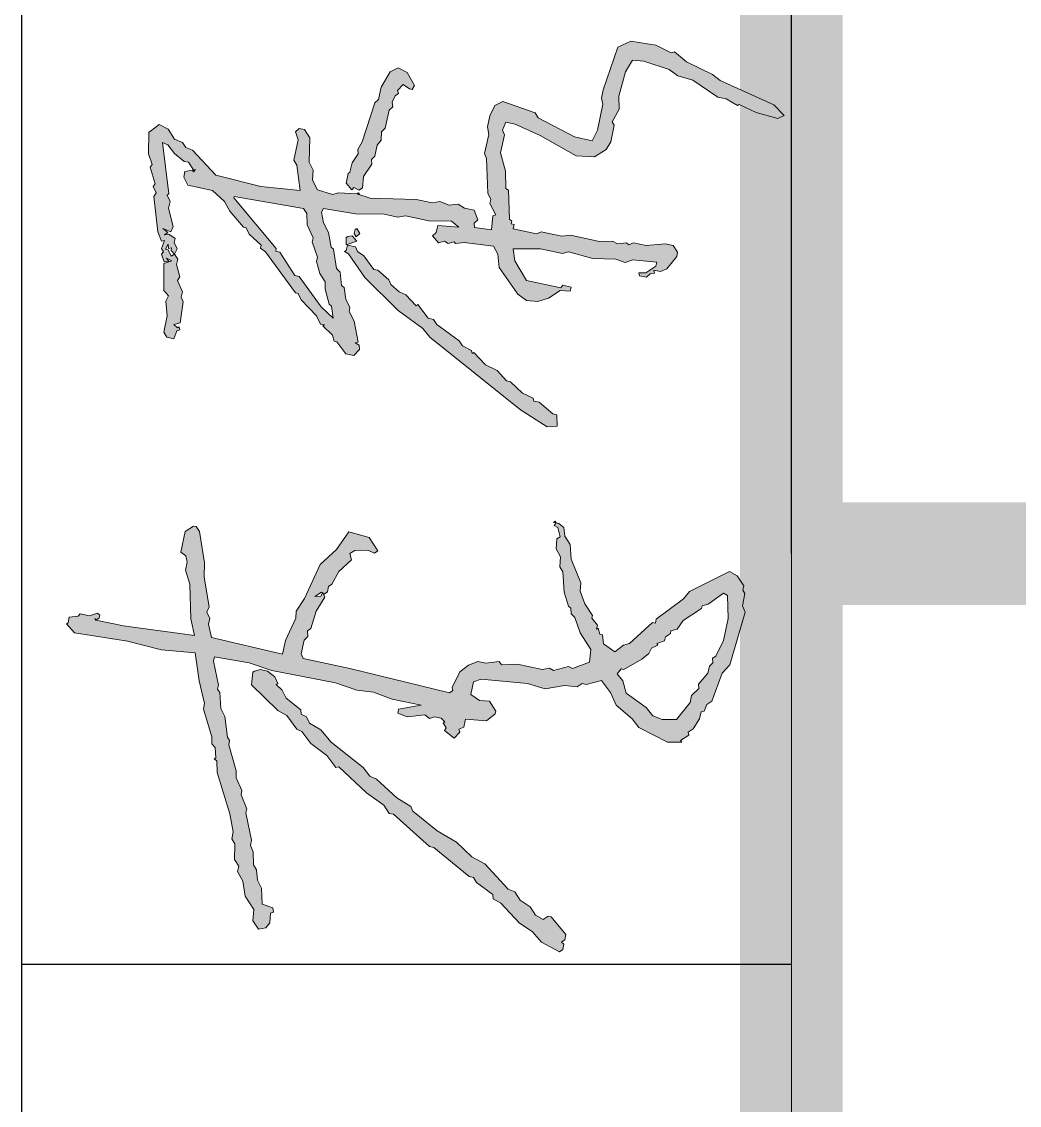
# Model space of a CAD drawing. Extents: x 2430613 to 2739493, y -1540945 to -971137.
# Drawn here: x 2622343 to 2623315, y -1226252 to -1225196 of the extents above; entities that cross this region are included whole.
import ezdxf

# ---------------------------------------------------------------- set-up
doc = ezdxf.new("R2010")
doc.units = 0
doc.header["$LTSCALE"] = 1000
doc.header["$MEASUREMENT"] = 0
doc.layers.get('0').update_dxf_attribs({"linetype": 'CONTINUOUS'})
doc.layers.add('0S-图框文字', color=51, linetype='CONTINUOUS', lineweight=18)
for name, color, linetype in [('T-TK', 157, 'CONTINUOUS'), ('图层1', 165, 'CONTINUOUS'), ('照明平面标注层', 111, 'CONTINUOUS')]:
    doc.layers.add(name, color=color, linetype=linetype)

# ---------------------------------------------------------------- blocks, each defined once
blk = doc.blocks.new('LXF')
h = blk.add_hatch(color=256)
h.paths.add_polyline_path([(351.96, -41.78), (351.05, -40.37), (343.5, -47.26), (336.41, -91.91), (329.05, -120.7), (326.59, -149.33), (302.78, -152.76), (283.61, -157.17), (278.97, -156.18), (255.57, -163.34), (249.52, -163.26), (246.45, -166.25), (237.82, -166.84), (236.91, -165.43), (235.25, -167.5), (225.46, -167.85), (190.37, -178.58), (175.19, -181.42), (169.38, -180.18), (165.15, -182.92), (151.87, -182.52), (146.24, -186.17), (141.59, -185.18), (133.38, -189.5), (120.77, -191.67), (109.49, -198.98), (99.95, -198.16), (92.9, -202.73), (93.98, -209.04), (98.14, -212.35), (106.52, -212.93), (107.18, -215.5), (110.92, -215.08), (114.06, -206.03), (127.58, -205.27), (134.38, -201.87), (143.01, -201.28), (147.24, -198.54), (158.2, -198.44), (163.59, -195.95), (168.23, -196.94), (191.13, -192.11), (194.62, -192.85), (206.56, -188.11), (210.04, -188.85), (220.83, -183.86), (226.88, -183.94), (248.87, -177.7), (252.35, -178.44), (255.17, -176.61), (272.68, -174.27), (279.48, -170.87), (293, -170.11), (295.82, -168.28), (299.31, -169.02), (319.63, -164.86), (323.12, -165.6), (318.08, -194.89), (311.54, -214.15), (301.31, -267.84), (295.02, -285.94), (293.2, -300.13), (287.41, -315.9), (282.21, -340.3), (278.95, -321.38), (275.47, -320.64), (272.57, -328.52), (274.24, -343.46), (270.93, -347.61), (272.51, -351.59), (271.27, -357.4), (268.2, -360.39), (267.29, -358.98), (263.06, -361.72), (260.98, -360.06), (254.35, -368.37), (259.42, -373.09), (261.99, -372.43), (263.57, -376.41), (270.54, -377.89), (269.15, -395.82), (274.88, -403.11), (277.2, -403.61), (285.66, -398.13), (286.23, -389.74), (291.45, -382.35), (301.91, -384.59), (304.16, -391.14), (300.63, -430.47), (296.24, -445.33), (298.83, -461.67), (297.76, -472.38), (300.5, -476.6), (299.76, -480.09), (303.09, -492.95), (292.97, -500.51), (282.19, -505.5), (270.84, -518.87), (263.54, -524.6), (251.12, -548.67), (250.96, -560.79), (252.37, -559.87), (256.94, -566.92), (259.51, -566.25), (262.25, -570.48), (270.81, -575.95), (276.61, -577.19), (277.28, -579.76), (282.84, -582.16), (285.58, -586.39), (309.24, -595.08), (316.38, -601.46), (360.95, -614.62), (366.34, -612.12), (376.8, -614.35), (379.62, -612.53), (383.1, -613.27), (391.56, -607.78), (395.37, -601.31), (378.33, -567.31), (372.1, -562.33), (355.16, -539.28), (351.67, -538.54), (352.17, -536.21), (334.47, -516.65), (333.14, -511.51), (327.41, -504.21), (334.29, -494.74), (341.76, -493.91), (342.25, -491.58), (347.39, -490.25), (346.48, -488.84), (349.97, -489.59), (355.85, -484.77), (358.18, -485.26), (368.04, -478.87), (378.58, -475.04), (385.8, -475.36), (405.7, -467.46), (418.07, -466.46), (425.11, -461.89), (432.58, -461.05), (435.9, -456.9), (436.39, -454.57), (434.32, -452.92), (432.41, -456.15), (424.7, -458.15), (422.87, -455.33), (414.49, -454.76), (407.69, -458.17), (399.31, -457.6), (395.08, -460.34), (377.82, -461.52), (366.12, -465.09), (364.47, -467.17), (359.57, -467.34), (356.5, -470.33), (343.4, -474.82), (329.3, -483.96), (318.6, -482.89), (313.19, -468.38), (315.09, -465.14), (311.76, -452.28), (313.67, -449.05), (312.58, -442.74), (317.05, -421.83), (316.29, -408.3), (319.11, -406.47), (317.85, -395.27), (319.34, -388.3), (316.18, -380.34), (310.45, -373.04), (297.25, -366.58), (294.68, -367.25), (292.85, -364.43), (313.26, -280.11), (321.69, -240.61), (325.67, -239.03), (337.29, -241.51), (340.28, -244.57), (345.18, -244.4), (347, -247.22), (361.86, -251.61), (373.65, -258.98), (377.63, -257.4), (374.39, -255.49), (374.22, -250.6), (377.88, -256.24), (376.22, -258.31), (378.05, -261.13), (382.7, -262.13), (384.53, -264.94), (395.4, -270.91), (405.28, -281.52), (410.43, -280.19), (413.17, -284.42), (413.26, -295.37), (410.86, -300.93), (412.69, -303.75), (423.97, -296.44), (428.85, -279.26), (414.07, -268.82), (401.19, -255.14), (372.47, -241.72), (361.85, -234.6), (355.79, -234.52), (337.03, -225.66), (325.41, -223.18), (339.46, -163.01), (350.91, -160.59), (355.56, -161.59), (360.95, -159.09), (365.35, -161.25), (390.57, -156.91), (402.68, -157.06), (429.06, -152.97), (433.29, -150.23), (433.79, -147.91), (429.22, -140.86), (411.79, -137.14), (408.47, -141.29), (403.33, -142.62), (396.36, -141.14), (384.66, -144.72), (355.29, -145.74), (341.27, -148.82), (349.27, -88.58), (354.22, -65.34), (355.63, -64.42), (354.22, -65.34), (356.05, -68.16), (358.37, -68.65), (360.03, -66.58), (357.79, -60.02), (359.52, -51.89), (357.44, -50.23), (356.61, -42.77)])
h.paths.add_polyline_path([(311.03, -199.46), (310.12, -198.05), (299.41, -196.98), (277.7, -219.08), (273.64, -226.71), (262.11, -235.19), (259.96, -239.59), (249.84, -247.15), (239.65, -260.76), (229.53, -268.32), (230.2, -270.89), (208.23, -294.15), (197.79, -308.93), (190.74, -313.5), (190, -316.98), (162.81, -347.62), (162.07, -351.11), (137.45, -381.09), (136.71, -384.57), (132.48, -387.31), (122.29, -400.93), (118.55, -401.35), (114.74, -407.82), (98, -423.69), (90.87, -434.31), (81.92, -442.12), (73.8, -457.4), (75.63, -460.22), (80.28, -461.21), (81.93, -459.13), (83.76, -461.95), (88.41, -462.94), (103.25, -450.32), (103.75, -447.99), (101, -443.76), (104.81, -437.29), (111.86, -432.72), (117.33, -424.17), (124.38, -419.6), (126.78, -414.04), (148, -394.27), (153.97, -383.39), (166.48, -370.27), (176.01, -354.08), (192.59, -333.33), (196.57, -331.75), (203.94, -319.96), (219.77, -302.68), (222.18, -297.12), (229.47, -291.39), (251.02, -264.4), (261.38, -255.68), (267.1, -245.97), (272.49, -243.47), (274.64, -239.07), (278.38, -238.66), (288.32, -226.2), (295.12, -222.79), (299.85, -217.73), (300.76, -219.14), (306.15, -216.64), (311.13, -210.42), (312.37, -204.61)])
h.paths.add_polyline_path([(308.74, -506.3), (312.9, -509.62), (312.4, -511.94), (321.29, -527.2), (326.11, -533.09), (330.51, -535.24), (333, -540.63), (334.41, -539.72), (336.66, -546.27), (340.14, -547.01), (342.89, -551.24), (345.21, -551.74), (346.54, -556.88), (353.93, -562.1), (363.99, -577.61), (366.31, -578.1), (367.64, -583.25), (377.03, -596.18), (375.13, -599.42), (355.54, -600.1), (336.95, -596.14), (323.76, -589.68), (321.93, -586.86), (318.19, -587.27), (315.2, -584.21), (309.39, -582.97), (300.18, -574.93), (296.44, -575.35), (290.46, -569.21), (284.65, -567.97), (270.12, -556.37), (270.28, -544.26), (273.18, -536.37), (280.47, -530.64), (292.57, -513.78), (302.86, -511.12)], flags=16)
h = blk.add_hatch(color=256)
h.paths.add_polyline_path([(767.68, -111.52), (766.77, -110.11), (748.6, -109.87), (739.47, -112.79), (737.4, -111.13), (723.13, -115.37), (721.05, -113.72), (715.66, -116.21), (712.42, -114.31), (682.56, -117.65), (674.59, -120.81), (675.26, -123.38), (668.54, -120.73), (665.72, -122.56), (663.64, -120.91), (657.09, -123.15), (657.51, -126.88), (660.33, -125.06), (658.17, -129.46), (655.93, -122.9), (632.86, -122.84), (628.38, -126.75), (623.98, -124.59), (611.62, -125.6), (597.68, -122.63), (593.45, -125.37), (592.21, -131.18), (598.93, -133.83), (599.6, -136.4), (602.17, -135.73), (601.26, -134.32), (604.32, -131.33), (605.66, -136.47), (623.33, -139.03), (627.31, -137.45), (631.96, -138.44), (641.33, -134.37), (644.57, -136.27), (654.86, -133.61), (659.5, -134.6), (663.73, -131.86), (661.91, -129.04), (667.3, -126.54), (667.79, -124.22), (672.19, -126.37), (668.46, -126.79), (669.13, -129.36), (666.8, -128.87), (663.73, -131.86), (668.13, -134.01), (673.52, -131.52), (677.01, -132.26), (680.57, -126.95), (680.15, -123.21), (681.98, -126.03), (685.3, -121.88), (682.65, -128.6), (687.05, -130.76), (702.48, -126.76), (708.29, -128), (713.68, -125.51), (714.59, -126.92), (758.23, -121.65), (756.08, -126.05), (748.78, -131.78), (742.15, -140.08), (741.41, -143.57), (734.36, -148.14), (735.27, -149.55), (733.2, -147.89), (734.61, -146.98), (733.52, -140.67), (728.88, -139.68), (722.07, -143.09), (717.61, -164), (708.16, -174.13), (699.95, -178.46), (686.52, -190.17), (686.03, -192.49), (680.64, -194.98), (671.19, -205.12), (668.86, -204.62), (665.55, -208.77), (630.97, -234.19), (630.47, -236.52), (625.08, -239.01), (611.41, -251.89), (604.6, -255.29), (603.86, -258.78), (602.95, -257.37), (595.15, -265.43), (590.01, -266.76), (589.52, -269.08), (579.4, -276.64), (577.91, -283.61), (582.98, -288.34), (586.71, -287.92), (588.62, -284.68), (589.28, -287.25), (607.04, -283.75), (615.25, -279.43), (618.73, -280.17), (625.53, -276.76), (635.57, -275.26), (637.23, -273.19), (648.43, -271.93), (651.5, -268.94), (667.84, -266.35), (669.5, -264.28), (682.11, -262.11), (690.32, -257.79), (699.2, -256.04), (702.43, -257.94), (697.89, -284.91), (697.58, -309.14), (695.11, -320.76), (696.19, -327.06), (691.98, -346.82), (691.5, -366.15), (686.52, -372.38), (687.92, -354.45), (682.11, -353.21), (679.12, -350.15), (673.23, -354.96), (674.56, -360.11), (672.66, -363.35), (673.99, -368.49), (672.58, -369.4), (673.42, -376.87), (670.54, -401.76), (663.74, -405.17), (652.54, -406.43), (629.73, -422.21), (624.51, -429.6), (623.69, -439.15), (626.6, -448.27), (633, -458.14), (632.43, -466.52), (635.91, -467.26), (637.4, -460.29), (635.33, -458.63), (641.52, -429.59), (658.19, -419.78), (668.23, -418.28), (668.17, -441.34), (664.2, -459.93), (665.53, -465.08), (659.91, -485.74), (659.43, -505.08), (656.53, -512.96), (658.78, -519.51), (656.89, -539.76), (653.41, -539.02), (647.92, -530.56), (648, -524.5), (645.43, -525.17), (644.19, -530.98), (647.18, -534.05), (647.6, -537.78), (650.17, -537.11), (648.93, -542.92), (651.42, -548.31), (661.8, -556.6), (665.29, -557.34), (670.93, -553.69), (672.41, -546.72), (670.99, -530.62), (673.22, -520.16), (671.64, -516.18), (673.3, -514.11), (672.46, -506.64), (674.61, -502.24), (674.52, -491.29), (679.72, -466.89), (678.89, -459.42), (682.61, -442), (681.03, -438.01), (685.24, -418.26), (688.72, -419.01), (689.22, -416.68), (691.54, -417.18), (693.2, -415.1), (717.68, -414.25), (719.34, -412.17), (734.02, -411.66), (749.45, -407.67), (764.55, -410.89), (768.54, -409.31), (775.26, -411.96), (773.52, -420.09), (764.17, -441.17), (746.77, -471.47), (745.87, -487.07), (752.27, -496.94), (758.75, -500.75), (772.69, -503.73), (775.51, -501.9), (786.38, -507.86), (797.34, -507.77), (818, -513.39), (827.71, -519.11), (826.89, -528.65), (819.86, -550.23), (814.64, -557.62), (810.75, -570.15), (796.5, -591.41), (795.01, -598.38), (789.3, -608.09), (790.21, -609.5), (783.5, -623.86), (778.38, -642.21), (780.87, -647.6), (790.07, -638.63), (810.69, -593.22), (815.66, -586.99), (826.43, -565), (834.72, -554.62), (834.05, -552.04), (840.51, -538.85), (843.81, -517.68), (838.82, -506.9), (802.63, -494.32), (795.66, -492.84), (790.52, -494.17), (768.44, -489.46), (759.64, -485.15), (762.87, -470.05), (779.1, -439.5), (783.33, -436.76), (792.76, -409.62), (789.36, -402.82), (780.56, -398.51), (771.26, -396.53), (764.96, -397.61), (748.69, -394.14), (744.71, -395.72), (715.34, -396.74), (709.95, -399.24), (706.46, -398.5), (696.84, -403.73), (696.18, -401.16), (684.31, -399.84), (686.12, -385.65), (689.85, -385.23), (692.84, -388.3), (700.81, -385.14), (702.54, -377.01), (706.11, -371.7), (705.27, -364.23), (708.17, -356.34), (707.08, -350.04), (710.06, -336.1), (711.02, -297.43), (714.66, -286.06), (715.55, -270.46), (714.22, -265.32), (718.11, -252.78), (726.32, -248.46), (734.7, -249.03), (741.5, -245.63), (762, -246.35), (769.05, -241.78), (770.04, -237.14), (767.05, -234.07), (760.49, -236.32), (743.07, -232.6), (738.84, -235.34), (717.6, -238.1), (721.05, -204.82), (730.39, -166.73), (751.62, -146.96), (754.02, -141.4), (758.25, -138.66), (760.9, -131.93), (769.35, -126.45), (773.41, -118.81)])
h.paths.add_polyline_path([(711.32, -182.1), (712.49, -182.34), (702.42, -240.93), (698.19, -243.67), (688.4, -244.02), (677.62, -249), (674.13, -248.26), (661.02, -252.75), (657.54, -252.01), (647.25, -254.67), (640.2, -259.24), (634.15, -259.17), (621.29, -262.5), (619.63, -264.57), (609.59, -266.08), (619.04, -255.94), (644.91, -237.17), (645.66, -233.68), (665.39, -220.89), (666.14, -217.4), (668.46, -217.9)], flags=16)
h = blk.add_hatch(color=256)
h.paths.add_polyline_path([(666.77, -277.06), (665.86, -275.65), (663.95, -278.89), (643.97, -292.84), (616.12, -320.92), (600.7, -341.92), (593.41, -347.65), (532.08, -424.46), (517.58, -446.88), (518.16, -455.51), (527.95, -455.16), (528.7, -451.68), (538.4, -440.39), (539.39, -435.74), (541.96, -435.07), (546.27, -426.27), (555.72, -416.14), (556.46, -412.66), (565.41, -404.85), (569.97, -394.89), (580.58, -385), (579.66, -383.59), (582.24, -382.93), (586.29, -375.29), (590.52, -372.55), (604.28, -353.62), (608.51, -350.88), (609.5, -346.23), (621.03, -337.75), (620.11, -336.34), (629.31, -327.37), (631.72, -321.81), (638.1, -314.67), (642.08, -313.09), (650.12, -303.87), (650.86, -300.39), (662.39, -291.91), (665.95, -286.6), (669.93, -285.02), (671.42, -278.05)])
h.paths.add_polyline_path([(678.64, -278.38), (677.72, -276.97), (671.67, -276.89), (674.58, -286.01), (679.06, -282.11)])
h.paths.add_polyline_path([(685.53, -285.92), (684.62, -284.51), (681.13, -283.77), (678.31, -285.59), (681.3, -288.66)])
h.paths.add_polyline_path([(732.9, -280.23), (731.99, -278.82), (723.86, -277.09), (717.97, -281.91), (720.05, -283.56), (717.89, -287.96), (719.72, -290.78), (729.26, -291.6), (739.89, -298.73), (743.62, -298.31), (746.61, -301.38), (755.91, -303.36), (760.06, -306.68), (767.28, -307), (770.27, -310.07), (785.37, -313.29), (788.36, -316.36), (792.1, -315.94), (797.66, -318.34), (799.49, -321.16), (802.06, -320.5), (807.12, -325.22), (803.56, -330.53), (803.07, -332.86), (806.3, -334.76), (817.33, -328.61), (821.39, -320.98), (817.98, -314.17), (805.03, -306.55), (794.58, -304.32), (791.59, -301.25), (758.64, -290.58), (752.16, -286.77), (748.43, -287.19), (741.04, -281.97)])
for points in [[(351.96, -41.78), (351.05, -40.37), (343.5, -47.26), (336.41, -91.91), (329.05, -120.7), (326.59, -149.33), (302.78, -152.76), (283.61, -157.17), (278.97, -156.18), (255.57, -163.34), (249.52, -163.26), (246.45, -166.25), (237.82, -166.84), (236.91, -165.43), (235.25, -167.5), (225.46, -167.85), (190.37, -178.58), (175.19, -181.42), (169.38, -180.18), (165.15, -182.92), (151.87, -182.52), (146.24, -186.17), (141.59, -185.18), (133.38, -189.5), (120.77, -191.67), (109.49, -198.98), (99.95, -198.16), (92.9, -202.73), (93.98, -209.04), (98.14, -212.35), (106.52, -212.93), (107.18, -215.5), (110.92, -215.08), (114.06, -206.03), (127.58, -205.27), (134.38, -201.87), (143.01, -201.28), (147.24, -198.54), (158.2, -198.44), (163.59, -195.95), (168.23, -196.94), (191.13, -192.11), (194.62, -192.85), (206.56, -188.11), (210.04, -188.85), (220.83, -183.86), (226.88, -183.94), (248.87, -177.7), (252.35, -178.44), (255.17, -176.61), (272.68, -174.27), (279.48, -170.87), (293, -170.11), (295.82, -168.28), (299.31, -169.02), (319.63, -164.86), (323.12, -165.6), (318.08, -194.89), (311.54, -214.15), (301.31, -267.84), (295.02, -285.94), (293.2, -300.13), (287.41, -315.9), (282.21, -340.3), (278.95, -321.38), (275.47, -320.64), (272.57, -328.52), (274.24, -343.46), (270.93, -347.61), (272.51, -351.59), (271.27, -357.4), (268.2, -360.39), (267.29, -358.98), (263.06, -361.72), (260.98, -360.06), (254.35, -368.37), (259.42, -373.09), (261.99, -372.43), (263.57, -376.41), (270.54, -377.89), (269.15, -395.82), (274.88, -403.11), (277.2, -403.61), (285.66, -398.13), (286.23, -389.74), (291.45, -382.35), (301.91, -384.59), (304.16, -391.14), (300.63, -430.47), (296.24, -445.33), (298.83, -461.67), (297.76, -472.38), (300.5, -476.6), (299.76, -480.09), (303.09, -492.95), (292.97, -500.51), (282.19, -505.5), (270.84, -518.87), (263.54, -524.6), (251.12, -548.67), (250.96, -560.79), (252.37, -559.87), (256.94, -566.92), (259.51, -566.25), (262.25, -570.48), (270.81, -575.95), (276.61, -577.19), (277.28, -579.76), (282.84, -582.16), (285.58, -586.39), (309.24, -595.08), (316.38, -601.46), (360.95, -614.62), (366.34, -612.12), (376.8, -614.35), (379.62, -612.53), (383.1, -613.27), (391.56, -607.78), (395.37, -601.31), (378.33, -567.31), (372.1, -562.33), (355.16, -539.28), (351.67, -538.54), (352.17, -536.21), (334.47, -516.65), (333.14, -511.51), (327.41, -504.21), (334.29, -494.74), (341.76, -493.91), (342.25, -491.58), (347.39, -490.25), (346.48, -488.84), (349.97, -489.59), (355.85, -484.77), (358.18, -485.26), (368.04, -478.87), (378.58, -475.04), (385.8, -475.36), (405.7, -467.46), (418.07, -466.46), (425.11, -461.89), (432.58, -461.05), (435.9, -456.9), (436.39, -454.57), (434.32, -452.92), (432.41, -456.15), (424.7, -458.15), (422.87, -455.33), (414.49, -454.76), (407.69, -458.17), (399.31, -457.6), (395.08, -460.34), (377.82, -461.52), (366.12, -465.09), (364.47, -467.17), (359.57, -467.34), (356.5, -470.33), (343.4, -474.82), (329.3, -483.96), (318.6, -482.89), (313.19, -468.38), (315.09, -465.14), (311.76, -452.28), (313.67, -449.05), (312.58, -442.74), (317.05, -421.83), (316.29, -408.3), (319.11, -406.47), (317.85, -395.27), (319.34, -388.3), (316.18, -380.34), (310.45, -373.04), (297.25, -366.58), (294.68, -367.25), (292.85, -364.43), (313.26, -280.11), (321.69, -240.61), (325.67, -239.03), (337.29, -241.51), (340.28, -244.57), (345.18, -244.4), (347, -247.22), (361.86, -251.61), (373.65, -258.98), (377.63, -257.4), (374.39, -255.49), (374.22, -250.6), (377.88, -256.24), (376.22, -258.31), (378.05, -261.13), (382.7, -262.13), (384.53, -264.94), (395.4, -270.91), (405.28, -281.52), (410.43, -280.19), (413.17, -284.42), (413.26, -295.37), (410.86, -300.93), (412.69, -303.75), (423.97, -296.44), (428.85, -279.26), (414.07, -268.82), (401.19, -255.14), (372.47, -241.72), (361.85, -234.6), (355.79, -234.52), (337.03, -225.66), (325.41, -223.18), (339.46, -163.01), (350.91, -160.59), (355.56, -161.59), (360.95, -159.09), (365.35, -161.25), (390.57, -156.91), (402.68, -157.06), (429.06, -152.97), (433.29, -150.23), (433.79, -147.91), (429.22, -140.86), (411.79, -137.14), (408.47, -141.29), (403.33, -142.62), (396.36, -141.14), (384.66, -144.72), (355.29, -145.74), (341.27, -148.82), (349.27, -88.58), (354.22, -65.34), (355.63, -64.42), (354.22, -65.34), (356.05, -68.16), (358.37, -68.65), (360.03, -66.58), (357.79, -60.02), (359.52, -51.89), (357.44, -50.23), (356.61, -42.77), (351.96, -41.78)], [(767.68, -111.52), (766.77, -110.11), (748.6, -109.87), (739.47, -112.79), (737.4, -111.13), (723.13, -115.37), (721.05, -113.72), (715.66, -116.21), (712.42, -114.31), (682.56, -117.65), (674.59, -120.81), (675.26, -123.38), (668.54, -120.73), (665.72, -122.56), (663.64, -120.91), (657.09, -123.15), (657.51, -126.88), (660.33, -125.06), (658.17, -129.46), (655.93, -122.9), (632.86, -122.84), (628.38, -126.75), (623.98, -124.59), (611.62, -125.6), (597.68, -122.63), (593.45, -125.37), (592.21, -131.18), (598.93, -133.83), (599.6, -136.4), (602.17, -135.73), (601.26, -134.32), (604.32, -131.33), (605.66, -136.47), (623.33, -139.03), (627.31, -137.45), (631.96, -138.44), (641.33, -134.37), (644.57, -136.27), (654.86, -133.61), (659.5, -134.6), (663.73, -131.86), (661.91, -129.04), (667.3, -126.54), (667.79, -124.22), (672.19, -126.37), (668.46, -126.79), (669.13, -129.36), (666.8, -128.87), (663.73, -131.86), (668.13, -134.01), (673.52, -131.52), (677.01, -132.26), (680.57, -126.95), (680.15, -123.21), (681.98, -126.03), (685.3, -121.88), (682.65, -128.6), (687.05, -130.76), (702.48, -126.76), (708.29, -128), (713.68, -125.51), (714.59, -126.92), (758.23, -121.65), (756.08, -126.05), (748.78, -131.78), (742.15, -140.08), (741.41, -143.57), (734.36, -148.14), (735.27, -149.55), (733.2, -147.89), (734.61, -146.98), (733.52, -140.67), (728.88, -139.68), (722.07, -143.09), (717.61, -164), (708.16, -174.13), (699.95, -178.46), (686.52, -190.17), (686.03, -192.49), (680.64, -194.98), (671.19, -205.12), (668.86, -204.62), (665.55, -208.77), (630.97, -234.19), (630.47, -236.52), (625.08, -239.01), (611.41, -251.89), (604.6, -255.29), (603.86, -258.78), (602.95, -257.37), (595.15, -265.43), (590.01, -266.76), (589.52, -269.08), (579.4, -276.64), (577.91, -283.61), (582.98, -288.34), (586.71, -287.92), (588.62, -284.68), (589.28, -287.25), (607.04, -283.75), (615.25, -279.43), (618.73, -280.17), (625.53, -276.76), (635.57, -275.26), (637.23, -273.19), (648.43, -271.93), (651.5, -268.94), (667.84, -266.35), (669.5, -264.28), (682.11, -262.11), (690.32, -257.79), (699.2, -256.04), (702.43, -257.94), (697.89, -284.91), (697.58, -309.14), (695.11, -320.76), (696.19, -327.06), (691.98, -346.82), (691.5, -366.15), (686.52, -372.38), (687.92, -354.45), (682.11, -353.21), (679.12, -350.15), (673.23, -354.96), (674.56, -360.11), (672.66, -363.35), (673.99, -368.49), (672.58, -369.4), (673.42, -376.87), (670.54, -401.76), (663.74, -405.17), (652.54, -406.43), (629.73, -422.21), (624.51, -429.6), (623.69, -439.15), (626.6, -448.27), (633, -458.14), (632.43, -466.52), (635.91, -467.26), (637.4, -460.29), (635.33, -458.63), (641.52, -429.59), (658.19, -419.78), (668.23, -418.28), (668.17, -441.34), (664.2, -459.93), (665.53, -465.08), (659.91, -485.74), (659.43, -505.08), (656.53, -512.96), (658.78, -519.51), (656.89, -539.76), (653.41, -539.02), (647.92, -530.56), (648, -524.5), (645.43, -525.17), (644.19, -530.98), (647.18, -534.05), (647.6, -537.78), (650.17, -537.11), (648.93, -542.92), (651.42, -548.31), (661.8, -556.6), (665.29, -557.34), (670.93, -553.69), (672.41, -546.72), (670.99, -530.62), (673.22, -520.16), (671.64, -516.18), (673.3, -514.11), (672.46, -506.64), (674.61, -502.24), (674.52, -491.29), (679.72, -466.89), (678.89, -459.42), (682.61, -442), (681.03, -438.01), (685.24, -418.26), (688.72, -419.01), (689.22, -416.68), (691.54, -417.18), (693.2, -415.1), (717.68, -414.25), (719.34, -412.17), (734.02, -411.66), (749.45, -407.67), (764.55, -410.89), (768.54, -409.31), (775.26, -411.96), (773.52, -420.09), (764.17, -441.17), (746.77, -471.47), (745.87, -487.07), (752.27, -496.94), (758.75, -500.75), (772.69, -503.73), (775.51, -501.9), (786.38, -507.86), (797.34, -507.77), (818, -513.39), (827.71, -519.11), (826.89, -528.65), (819.86, -550.23), (814.64, -557.62), (810.75, -570.15), (796.5, -591.41), (795.01, -598.38), (789.3, -608.09), (790.21, -609.5), (783.5, -623.86), (778.38, -642.21), (780.87, -647.6), (790.07, -638.63), (810.69, -593.22), (815.66, -586.99), (826.43, -565), (834.72, -554.62), (834.05, -552.04), (840.51, -538.85), (843.81, -517.68), (838.82, -506.9), (802.63, -494.32), (795.66, -492.84), (790.52, -494.17), (768.44, -489.46), (759.64, -485.15), (762.87, -470.05), (779.1, -439.5), (783.33, -436.76), (792.76, -409.62), (789.36, -402.82), (780.56, -398.51), (771.26, -396.53), (764.96, -397.61), (748.69, -394.14), (744.71, -395.72), (715.34, -396.74), (709.95, -399.24), (706.46, -398.5), (696.84, -403.73), (696.18, -401.16), (684.31, -399.84), (686.12, -385.65), (689.85, -385.23), (692.84, -388.3), (700.81, -385.14), (702.54, -377.01), (706.11, -371.7), (705.27, -364.23), (708.17, -356.34), (707.08, -350.04), (710.06, -336.1), (711.02, -297.43), (714.66, -286.06), (715.55, -270.46), (714.22, -265.32), (718.11, -252.78), (726.32, -248.46), (734.7, -249.03), (741.5, -245.63), (762, -246.35), (769.05, -241.78), (770.04, -237.14), (767.05, -234.07), (760.49, -236.32), (743.07, -232.6), (738.84, -235.34), (717.6, -238.1), (721.05, -204.82), (730.39, -166.73), (751.62, -146.96), (754.02, -141.4), (758.25, -138.66), (760.9, -131.93), (769.35, -126.45), (773.41, -118.81), (767.68, -111.52)], [(711.32, -182.1), (712.49, -182.34), (702.42, -240.93), (698.19, -243.67), (688.4, -244.02), (677.62, -249), (674.13, -248.26), (661.02, -252.75), (657.54, -252.01), (647.25, -254.67), (640.2, -259.24), (634.15, -259.17), (621.29, -262.5), (619.63, -264.57), (609.59, -266.08), (619.04, -255.94), (644.91, -237.17), (645.66, -233.68), (665.39, -220.89), (666.14, -217.4), (668.46, -217.9), (711.32, -182.1)], [(311.03, -199.46), (310.12, -198.05), (299.41, -196.98), (277.7, -219.08), (273.64, -226.71), (262.11, -235.19), (259.96, -239.59), (249.84, -247.15), (239.65, -260.76), (229.53, -268.32), (230.2, -270.89), (208.23, -294.15), (197.79, -308.93), (190.74, -313.5), (190, -316.98), (162.81, -347.62), (162.07, -351.11), (137.45, -381.09), (136.71, -384.57), (132.48, -387.31), (122.29, -400.93), (118.55, -401.35), (114.74, -407.82), (98, -423.69), (90.87, -434.31), (81.92, -442.12), (73.8, -457.4), (75.63, -460.22), (80.28, -461.21), (81.93, -459.13), (83.76, -461.95), (88.41, -462.94), (103.25, -450.32), (103.75, -447.99), (101, -443.76), (104.81, -437.29), (111.86, -432.72), (117.33, -424.17), (124.38, -419.6), (126.78, -414.04), (148, -394.27), (153.97, -383.39), (166.48, -370.27), (176.01, -354.08), (192.59, -333.33), (196.57, -331.75), (203.94, -319.96), (219.77, -302.68), (222.18, -297.12), (229.47, -291.39), (251.02, -264.4), (261.38, -255.68), (267.1, -245.97), (272.49, -243.47), (274.64, -239.07), (278.38, -238.66), (288.32, -226.2), (295.12, -222.79), (299.85, -217.73), (300.76, -219.14), (306.15, -216.64), (311.13, -210.42), (312.37, -204.61), (311.03, -199.46)], [(666.77, -277.06), (665.86, -275.65), (663.95, -278.89), (643.97, -292.84), (616.12, -320.92), (600.7, -341.92), (593.41, -347.65), (532.08, -424.46), (517.58, -446.88), (518.16, -455.51), (527.95, -455.16), (528.7, -451.68), (538.4, -440.39), (539.39, -435.74), (541.96, -435.07), (546.27, -426.27), (555.72, -416.14), (556.46, -412.66), (565.41, -404.85), (569.97, -394.89), (580.58, -385), (579.66, -383.59), (582.24, -382.93), (586.29, -375.29), (590.52, -372.55), (604.28, -353.62), (608.51, -350.88), (609.5, -346.23), (621.03, -337.75), (620.11, -336.34), (629.31, -327.37), (631.72, -321.81), (638.1, -314.67), (642.08, -313.09), (650.12, -303.87), (650.86, -300.39), (662.39, -291.91), (665.95, -286.6), (669.93, -285.02), (671.42, -278.05), (666.77, -277.06)], [(678.64, -278.38), (677.72, -276.97), (671.67, -276.89), (674.58, -286.01), (679.06, -282.11), (678.64, -278.38)], [(685.53, -285.92), (684.62, -284.51), (681.13, -283.77), (678.31, -285.59), (681.3, -288.66), (685.53, -285.92)], [(732.9, -280.23), (731.99, -278.82), (723.86, -277.09), (717.97, -281.91), (720.05, -283.56), (717.89, -287.96), (719.72, -290.78), (729.26, -291.6), (739.89, -298.73), (743.62, -298.31), (746.61, -301.38), (755.91, -303.36), (760.06, -306.68), (767.28, -307), (770.27, -310.07), (785.37, -313.29), (788.36, -316.36), (792.1, -315.94), (797.66, -318.34), (799.49, -321.16), (802.06, -320.5), (807.12, -325.22), (803.56, -330.53), (803.07, -332.86), (806.3, -334.76), (817.33, -328.61), (821.39, -320.98), (817.98, -314.17), (805.03, -306.55), (794.58, -304.32), (791.59, -301.25), (758.64, -290.58), (752.16, -286.77), (748.43, -287.19), (741.04, -281.97), (732.9, -280.23)], [(715.57, -287.47), (714.66, -286.06), (714.16, -288.38), (715.57, -287.47)], [(437.8, -453.66), (436.89, -452.25), (436.39, -454.57), (437.8, -453.66)], [(308.74, -506.3), (312.9, -509.62), (312.4, -511.94), (321.29, -527.2), (326.11, -533.09), (330.51, -535.24), (333, -540.63), (334.41, -539.72), (336.66, -546.27), (340.14, -547.01), (342.89, -551.24), (345.21, -551.74), (346.54, -556.88), (353.93, -562.1), (363.99, -577.61), (366.31, -578.1), (367.64, -583.25), (377.03, -596.18), (375.13, -599.42), (355.54, -600.1), (336.95, -596.14), (323.76, -589.68), (321.93, -586.86), (318.19, -587.27), (315.2, -584.21), (309.39, -582.97), (300.18, -574.93), (296.44, -575.35), (290.46, -569.21), (284.65, -567.97), (270.12, -556.37), (270.28, -544.26), (273.18, -536.37), (280.47, -530.64), (292.57, -513.78), (302.86, -511.12), (308.74, -506.3)]]:
    blk.add_lwpolyline(points)
blk = doc.blocks.new('A$C2B47401F')
at = {"xscale": 1.280000000055879, "yscale": 1.280000000055879, "zscale": 1.280000000055879}
blk.add_blockref('LXF', (-94.5, 1050, -14645415.9), dxfattribs=at)
blk = doc.blocks.new('BW-23285093', base_point=(-256155.5, 346264.4, -14645342.6))
at = {"layer": '0S-图框文字'}
blk.add_lwpolyline([(-256101.6, 370164.2), (-255351.6, 370164.2), (-255351.6, 346264.4), (-256101.6, 346264.4)], close=True, dxfattribs=at)
at = {"layer": '0S-图框文字', "xscale": 0.8999955000036, "yscale": 0.8999955000036, "zscale": 0.8999955000036, "rotation": 90}
blk.add_blockref('A$C2B47401F', (-255159.6, 349076.6), dxfattribs=at)
blk = doc.blocks.new('A0-DWF')
at = {"layer": 'T-TK'}
for p, q in [((1750, -24900), (1750, -1000)), ((1750, -22100), (2500, -22100))]:
    blk.add_line(p, q, dxfattribs=at)
at = {"layer": 'T-TK', "const_width": 100}
for points in [[(2500, -83100), (117900, -83100), (117900, -1000), (2500, -1000)], [(10500, -83100), (2500, -83100), (2500, -21700), (10500, -21700)]]:
    blk.add_lwpolyline(points, close=True, dxfattribs=at)
at = {"layer": '图层1', "linetype": 'Continuous'}
blk.add_line((2500, -21700), (2500, -1000), dxfattribs=at)
at = {"layer": '图层1', "linetype": 'Continuous', "const_width": 25}
blk.add_lwpolyline([(9000, -21700), (2500, -21700)], dxfattribs=at)
blk.add_blockref('BW-23285093', (1696.2, -24900, -14645342.6))

msp = doc.modelspace()

# ---------------------------------------------------------------- block references
at = {"layer": '照明平面标注层'}
msp.add_blockref('A0-DWF', (2620593.302, -1204014.589), dxfattribs=at)

doc.saveas('drawing.dxf')
